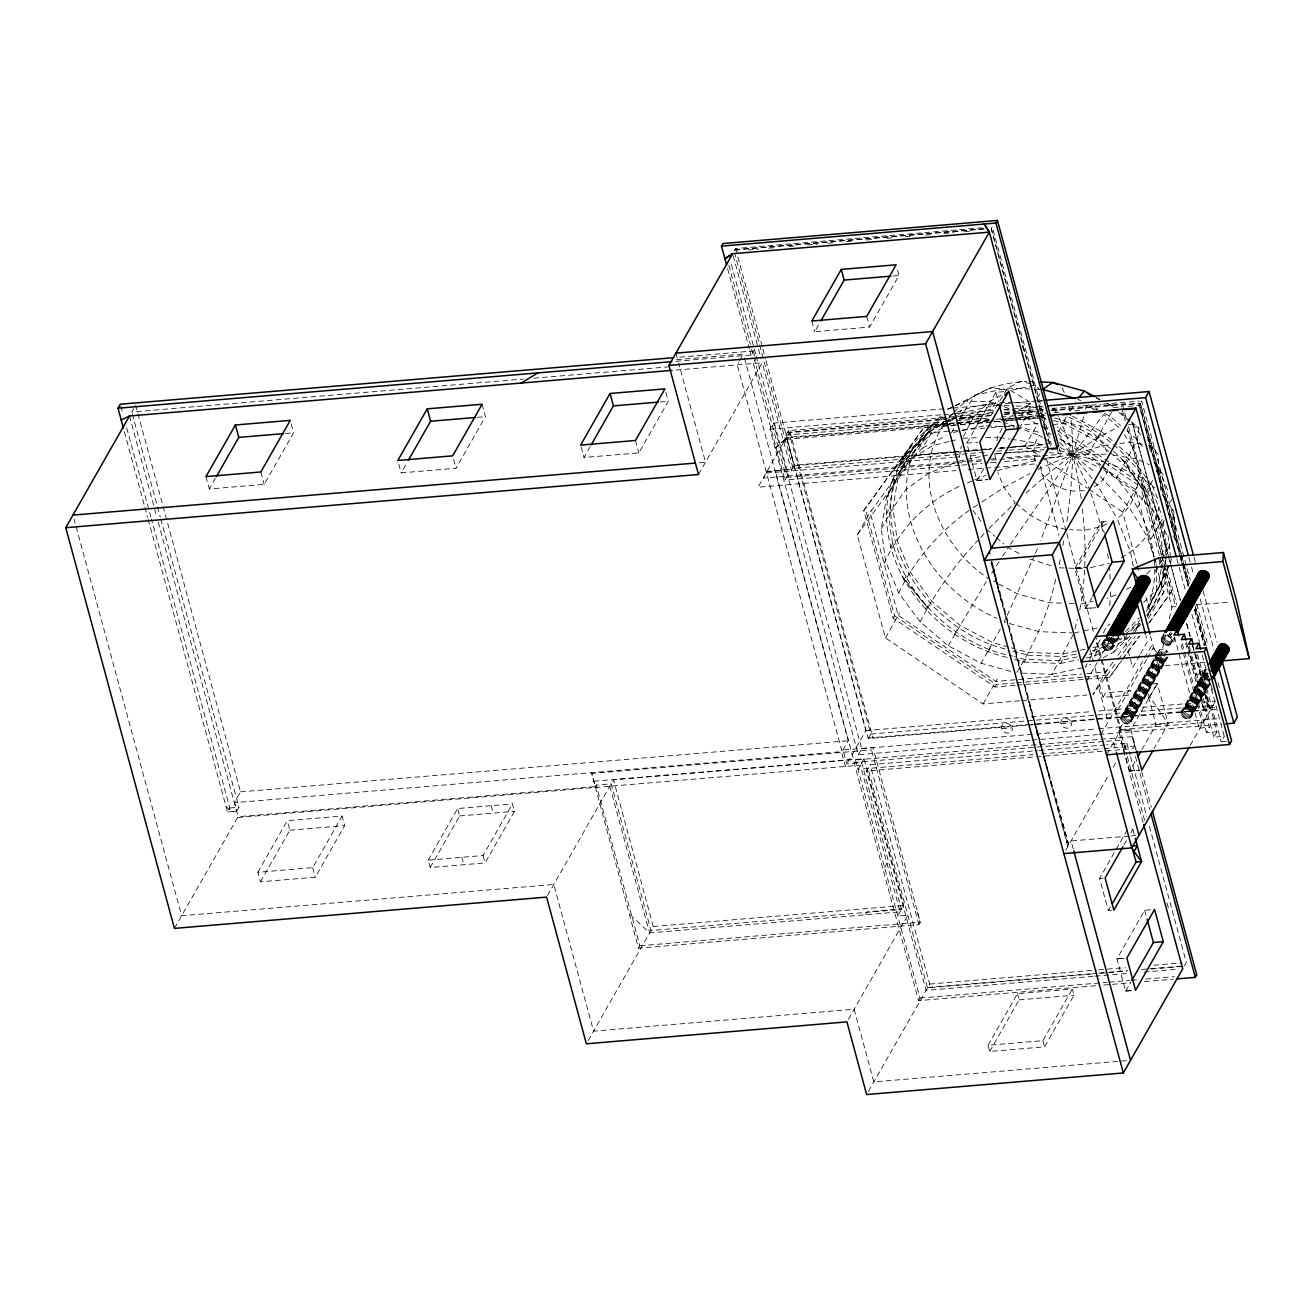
<?xml version="1.0" encoding="UTF-8"?>
<svg xmlns="http://www.w3.org/2000/svg" width="1315" height="1315" viewBox="0 0 1315 1315"><rect width="100%" height="100%" fill="white"/><g stroke="black" fill="none" stroke-linecap="round" stroke-linejoin="round"><path stroke-width="0.75" stroke-dasharray="5 3.75" d="M1079.796 609.716C1086.354 575.921 1086.371 540.909 1082.097 506.801M1066.925 521.365C1071.544 487.125 1074.881 452.196 1070.755 417.759M1131.59 421.934L1138.987 428.246L1137.491 439.818L1116.419 478.233C1148.077 513.047 1167.046 566.469 1145.71 611.097M1109.778 605.64L1110.731 591.52M1010.561 671.324L981.072 663.237L948.23 645.797L920.138 621.831L898.753 592.983L885.505 561.193L881.313 528.663L886.442 497.58L912.265 449.549L924.823 431.764L942.28 414.373M1007.06 657.369C932.368 640.323 868.59 560.7 891.258 482.753C900.643 460.513 912.857 440.13 932.253 425.205C961.462 405.365 997.214 399.382 1031.831 403.853L1027.919 410.724L1017.826 410.329M1005.268 648.936C922.949 628.965 856.739 524.817 909.618 447.757M959.391 457.324L961.298 445.834M996.918 440.887L997.526 437.254L1004.956 422.789L1014.424 426.274M1118.67 636.986C1116.517 642.41 1111.093 655.363 1103.614 648.311C1100.047 644.909 1103.943 640.98 1105.734 637.956M1167.983 656.941L1130.801 722.132C1126.708 727.474 1116.994 719.667 1122.435 714.982L1159.6 649.807L1163.43 648.985L1168.049 652.125L1165.945 649.955M1158.975 506.144C1155.852 529.024 1139.234 549.571 1118.243 558.842M1122.435 714.982C1126.676 711.859 1133.842 717.382 1130.801 722.132M1161.096 569.428L1157.89 588.857L1146.417 611.212M1161.424 567.488L1162.707 559.713M1165.353 560.617L1161.819 581.986L1147.699 609.503L1168.838 565.845M1165.665 558.678L1166.947 550.903L1170.153 543.884M1167.736 565.286L1164.778 583.17L1147.403 616.456L1160.866 590.04L1166.109 558.25M1171.139 527.644L1173.785 511.716L1162.23 494.325M1171.32 558.415L1170.695 562.245L1169.43 543.358M1174.492 539.265L1175.742 531.605L1173.785 511.716M1157.989 652.963L1159.6 649.807M1174.87 637.282C1173.802 651.632 1154.225 643.824 1164.054 633.846M1162.049 637.364C1165.764 632.614 1174.657 638.433 1171.303 643.66M1210.293 683.586L1191.193 717.053C1187.478 721.803 1178.602 716.001 1181.955 710.774L1206.069 668.497M1181.955 710.774C1185.67 706.024 1194.562 711.826 1191.193 717.053M1060.169 559.713L1058.624 567.768L1066.695 568.08M1062.849 545.626L1063.999 539.577M1204.951 662.333L1158.663 666.228L1160.422 658.322M1160.866 656.349L1165.731 634.619M1169.282 618.806L1171.928 606.955L1160.767 565.795M1083.691 416.74L1072.711 454.596L1040.625 540.679M1085.516 409.113L1086.437 405.316L1093.357 408.981M1074.963 629.096L1077.38 619.414M1055.567 579.405C1048.433 612.79 1034.478 644.087 1016.462 672.951M1034.708 555.16L1004.15 622.077L1039.014 631.644L1072.054 632.91M1035.447 553.352L1037.667 547.928M1111.422 412.433L1088.343 454.267L1100.819 464.918M1169.068 565.828L1161.819 581.986L1150.115 602.5M1173.342 536.882L1175.742 531.605L1172.914 509.562M1166.783 509.809L1171.616 499.552M1100.162 639.764L1088.113 662.053M1103.449 632.86L1106.72 625.956L1110.255 624.099M1152.532 480.468L1137.804 507.08M1156.838 471.74L1158.564 468.239L1158.153 454.086L1148.291 445.21M1073.139 634.718L1051.984 674.299L1018.435 673.017M943.792 424.449C909.027 476.688 939.88 546.58 988.288 578.37M963.435 436.481L972.985 417.858L989.357 401.552L1003.477 394.106M1042.598 437.385L1039.047 435.347C1032.571 444.717 1032.456 457.324 1037.831 467.22M1112.095 648.624C1115.12 643.873 1107.97 638.367 1103.712 641.49M1161.046 555.423L1168.262 541.336M1000.353 628.965L981.072 663.237M133.703 408.587L131.747 412.006L523.518 379.049M291.223 423.923L293.623 432.783L264.183 484.38L209.332 488.999L215.413 478.315M482.095 404.247L485.449 416.641L456.026 468.255L401.157 472.858L407.255 462.19M160.792 519.08L238.919 807.229L236.634 811.223L227.511 811.996L229.78 807.985L151.422 519.014M163.06 506.308L240.497 791.86L234.317 802.676L842.093 751.572L737.238 364.896L738.767 362.233M174.402 928.39L238.114 816.681L157.438 519.113M257.822 872.272L287.262 820.675L342.114 816.056L344.694 825.606L315.271 877.22L260.403 881.823L257.822 872.272L312.674 867.653L342.114 816.056M260.403 881.823L289.842 830.225L287.262 820.675M665.867 392.412L668.283 401.272L638.843 452.886L583.991 457.488L590.073 446.821M982.108 227.791L735.595 248.519L734.132 251.116L738.192 250.77M428.18 860.125L457.62 808.528L512.472 803.909L514.494 811.339L485.054 862.936L430.202 867.555L428.18 860.125L483.032 855.523L512.472 803.909M430.202 867.555L459.625 815.941L457.62 808.528M739.523 360.885L743.419 354.08L675.877 359.751M675.877 361.313L751.013 354.984L753.281 350.99L677.735 357.335M754.81 360.951L755.615 359.537M698.512 474.501L762.223 362.792L674.069 370.205M897.57 270.134L899.016 275.476L869.593 327.073L814.725 331.692L819.804 322.783M1029.711 740.312L858.251 754.728L769.982 429.216L773.45 423.134L951.041 408.192M594.857 787.488L596.237 785.055L611.196 783.806L650.974 930.51L901.515 909.438L861.736 762.733L846.794 763.999L842.997 749.994L872.913 747.479L920.286 922.177L918.906 924.609L638.433 948.197L591.536 772.628L595.333 786.633L238.114 816.681M1026.144 725.255L868.229 738.537L785.943 435.117L788.523 430.613L992.644 413.452M951.205 451.949L794.342 465.148L792.024 469.192L767.039 471.296L763.67 478.101L965.9 461.105M783.789 442.826L789.986 431.978L990.359 415.129M547.484 895.515L613.48 779.811L864.021 758.739L903.8 905.443L897.767 916.029L907.794 915.191L847.83 1020.309M959.769 465.313L784.907 480.008L786.386 477.427L750.881 346.453M766.037 360.77L794.507 465.757L791.548 470.934L762.223 362.792M1015.114 685.296L994.995 687.038L893.115 618.066L863.741 510.68L925.481 425.337L947.622 423.43M1019.7 700.813L983.045 703.952L885.422 637.874L857.265 534.958L871.5 509.99M891.258 482.753L895.186 475.882M863.741 510.68L925.481 425.337M886.442 497.58L912.265 449.549L934.406 427.49L942.198 416.378M905.706 454.628L928.341 432.076L932.253 425.205M857.265 534.958L915.109 455.483L929.343 430.531M900.578 470.063L922.719 448.004L934.406 427.49L943.365 422.772M638.433 948.197L639.813 945.764L596.237 785.055M886.014 514.543L889.926 507.672M588.167 1040.642L653.259 926.5L613.48 779.811M881.313 528.663L893 508.149L905.854 489.492L928.341 473.416L954.953 462.683M958.619 414.915L961.561 409.754M951.37 432.898L955.265 426.076M890.304 547.813L894.216 540.942M884.124 563.625C899.723 528.712 926.779 500.818 961.857 485.186M977.061 480.402L988.075 479.597L976.979 480.55L966.837 443.139L995.817 392.33L1006.895 391.393M995.521 402.472L991.609 409.343L957.649 416.625L949.019 421.178M903.832 580.31L907.761 573.439M898.753 592.983C915.109 558.76 940.62 530.323 971.654 508.675M893.115 618.066L894.496 615.65L865.122 508.264M885.422 637.874L899.657 612.922M976.979 480.55L985.034 466.43M1037.699 408.225L1031.798 406.614L1020.095 427.112L1039.754 432.52M744.471 357.992L848.257 740.756L841.616 752.41L845.414 766.415L865.845 730.598L786.518 438.059L954.18 423.956M925.711 609.815L929.639 602.944M920.138 621.831C936.05 591.668 955.463 563.412 979.346 538.969M1006.715 447.593L1025.043 446.015L1037.897 423.479L1021.607 424.893M858.251 754.728L861.72 748.646L773.45 423.134M1095.609 985.724L918.56 1000.616L853.994 762.486L855.44 759.938L1132.182 736.663L1135.798 749.994M868.229 738.537L870.793 734.033L788.523 430.613M864.021 758.739L857.988 769.324L1033.031 754.613M918.906 924.609L871.533 749.895L872.913 747.479M1054.581 418.038L1064.098 420.652L1068.027 413.781M1050.208 445.884L1051.195 444.174L992.283 226.936L991.247 228.761L1049.452 443.402M1058.411 431.731L1067.188 416.329M1093.094 976.338L926.056 990.376L866.569 771.017L870.168 764.705L1037.223 750.668M954.427 634.307L958.339 627.436M948.23 645.797L986.217 581.69M1047.2 457.949L1059.397 456.93L1060.876 454.332L1059.068 447.675M1165.6 554.338C1164.432 507.031 1135.256 465.296 1097.696 438.487L1101.608 431.616L1071.561 415.655M1121.498 406.91L1122.632 404.938L1140.22 403.458L1184.289 565.943M988.009 652.141L991.937 645.27M1180.229 557.133L1139.102 405.431L1140.22 403.458M1181.182 553.812L1140.352 403.228L1141.667 400.927L1190.289 580.211M884.633 867.637L888.398 861.046M983.045 703.952L997.28 679M994.995 687.038L996.375 684.605L1014.49 683.044M865.451 914.78L867.16 911.772L901.843 908.862M1126.413 462.979L1130.325 456.108L1118.243 445.801M1095.724 607.711L1085.763 608.549L1074.848 568.294L1101.296 521.923L1109.334 521.25M1103.482 521.743L1077.067 568.047L1086.798 567.291L1074.848 568.294M1014.67 659.472L1024.204 662.086L1028.116 655.215L1064.427 656.58L1076.426 654.015M1136.752 563.56L1122.681 512.11L1136.916 487.142M1159.37 555.177L1140.68 486.829L1142.077 484.413L1057.178 426.948M1148.274 492.484L1152.203 485.613L1130.325 456.108M1085.763 608.549L1091.96 597.7M1024.204 662.086L1060.515 663.45L1064.427 656.58M1151.052 538.871L1162.756 518.357L1166.947 550.903L1164.005 556.064M1161.819 524.981L1165.748 518.11M1087.143 663.763L1085.187 667.165L1090.562 664.338M1086.486 657.894L1094.475 656.169L1098.403 649.298L1120.807 637.496M1102.299 643.429L1105.866 637.068M1102.101 644.646L1106.112 637.611M1104.847 640.882L1106.852 637.364M1102.266 645.928L1107.279 637.118M1106.145 640.602L1108.167 637.085M1102.775 647.177L1107.805 638.367M1107.542 640.668L1109.548 637.134M1103.614 648.311L1109.646 637.742M1108.939 641.046L1110.945 637.528M1104.715 649.248L1111.75 636.92M1086.584 681.219L1097.154 662.661M1098.124 660.985L1111.06 638.301M1110.222 641.736L1112.227 638.202M1106.014 649.939L1113.049 637.611M1111.323 642.673L1114.347 637.38M1107.394 650.317L1114.43 637.989M1112.161 643.808L1115.186 638.515M1108.792 650.366L1115.827 638.038M1112.687 645.057L1116.698 638.005M1110.107 650.087L1117.142 637.759M1155.26 571.417L1158.17 566.305M1159.14 564.595L1163.035 557.774M1111.224 649.495L1118.26 637.167M1103.104 657.73L1113.854 652.059L1121.629 638.433L1092.962 653.539L1089.067 654.377M918.56 1000.616L920.007 998.069L855.44 759.938M1107.23 669.532L1092.995 694.501L1117.092 661.379M1094.475 656.169L1123.783 640.734L1127.695 633.846M868.442 1091.384L929.656 984.064L870.168 764.705M1138.905 624.888L1135.996 630L1139.53 623.129L1136.226 628.323M1017.136 685.131L1109.712 677.159L1120.742 661.461M1160.866 590.04L1164.778 583.17M1103.022 697.377L1105.619 692.824L1130.818 690.704L1128.221 695.257L1103.022 697.377L1093.916 663.779M1148.406 618.346L1165.057 590.073M1149.54 622.422L1171.435 591.816L1161.819 556.656M1139.579 655.445L1132.659 667.593L1123.848 635.112M1140.565 653.703L1147.502 641.556L1145.94 635.835M1101 734.378L1143.59 659.703M1144.592 657.944L1152.598 643.906M1146.516 659.555L1116.501 712.188L1115.58 708.834M1147.518 657.796L1153.518 647.276M1161.49 638.449L1163.512 634.931M1161.293 639.665L1164.317 634.389M1161.457 640.947L1165.485 633.896M1161.983 642.197L1165.994 635.145M1121.005 716.922L1155.162 657.04M1155.721 655.955L1158.745 650.662M1162.822 643.331L1167.851 634.52M1120.807 718.154L1154.965 658.256M1168.131 636.065L1170.153 632.548M1123.552 714.39L1155.704 658.01M1156.707 656.251L1160.734 649.216M1120.972 719.42L1156.132 657.763M1163.923 644.268L1169.956 633.698M1124.851 714.111L1157.019 657.73M1158.022 655.971L1162.033 648.936M1121.481 720.669L1157.66 657.253M1169.43 636.756L1171.435 633.222M1165.205 644.958L1172.24 632.63M1126.248 714.16L1158.4 657.796M1159.419 656.021L1163.43 648.985M1122.32 721.803L1159.501 656.629M1166.602 645.336L1171.632 636.526M1127.645 714.538L1159.797 658.174M1160.8 656.415L1164.827 649.363M1167.999 645.386L1172.01 638.35M1128.928 715.229L1162.098 657.089M1163.101 655.33L1166.109 650.054M1106.556 754.843L1120.972 729.562L1095.757 636.542M1169.298 645.106L1173.325 638.071M1124.72 723.431L1161.901 658.256L1167.112 657.812L1129.93 723.003M1172.06 641.358L1174.065 637.824M1170.432 644.514L1174.443 637.479M1130.029 716.165L1163.2 658.042M1164.202 656.267L1167.21 650.991M1126.117 723.809L1163.282 658.634M1130.867 717.3L1165.041 657.401M1127.497 723.875L1164.679 658.684M1131.393 718.549L1166.569 656.892M1128.812 723.595L1165.994 658.404M1131.557 719.831L1166.734 658.174M1143.097 822.615L1120.709 740.049L1122.122 737.567M1029.842 705.333L1068.635 844.427L1067.928 845.693L991.148 562.623M1065.824 850.115L1109.104 774.256M1113.098 767.237L1116.106 761.96M1123.257 749.435L1126.856 743.123L1106.49 744.832M1132.182 736.663L1134.697 746.115L1133.283 748.597L866.569 771.017M1129.733 770.919L1139.776 770.245L1129.618 771.116L1135.815 760.267M1141.897 749.616L1156.066 724.762L1145.151 684.507L1157.315 683.471L1168.23 723.743L1153.995 748.695M988.025 1045.261L1017.465 993.663L1072.317 989.044L1074.01 995.258L1044.57 1046.855L989.718 1051.474L988.025 1045.261L1042.894 1040.658L1072.317 989.044M1181.396 711.859L1206.529 667.806M1181.199 713.075L1206.94 667.626M1183.944 709.311L1206.052 670.551M1181.363 714.357L1206.48 670.305M989.718 1051.474L1019.141 999.86L1017.465 993.663M1185.259 709.032L1206.348 672.031M1181.889 715.59L1207.006 671.554M1186.656 709.081L1207.745 672.096M1182.727 716.724L1207.844 672.688M1188.037 709.459L1208.14 674.233M1183.829 717.678L1207.943 675.384M1189.335 710.149L1208.419 676.683M1185.111 718.352L1208.222 677.833M1190.437 711.086L1208.518 679.378M1186.508 718.746L1209.619 678.228M1191.275 712.22L1209.356 680.513M1187.905 718.795L1210.014 680.036M1191.784 713.47L1209.882 681.762M1189.204 718.516L1209.307 683.274M1191.949 714.752L1210.047 683.044M1190.338 717.924L1209.422 684.441M1127.3 829.814L1099.57 878.436L1108.315 910.654L1111.997 910.342M1123.93 844.97L1126.906 839.759M1130.867 832.822L1132.84 829.354L1129.141 829.65M1194.793 653.358L1209.553 707.799L1208.337 709.936L1199.313 669.812L1207.236 669.154M1190.256 656.004L1209.57 727.261L1199.149 728.132L1202.222 722.724L1180.755 643.561M1190.305 745.293L1214.452 702.966M1195.993 654.607L1216.917 731.798L1206.48 732.669L1209.57 727.261M1110.353 907.087L1108.315 910.654L1112.03 910.309M1202.255 655.182L1224.265 736.318L1213.827 737.205L1216.917 731.798M1226.385 741.298L1221.175 741.726L1224.265 736.318M1131.623 990.639L1125.689 991.132L1116.945 958.914L1144.675 910.292L1150.609 909.783M1125.689 991.132L1130.736 982.289M1184.388 965.884L1186.344 962.481L1148.833 824.143M1148.817 698.018L1157.315 683.471L1130.867 729.841L1136.078 749.008M1070.262 411.135L1075.407 402.489M1037.19 398.034L1041.513 391.163M991.609 573.258L1001.57 557.922M1002.671 556.229L1008.211 547.697L1020.341 554.141M1010.38 544.459L1072.711 454.596L1103.729 414.488L1118.49 427.079C1083.987 443.319 1054.285 467.926 1025.979 493.125M1113.065 662.02L1105.833 671.965L1083.445 673.888M1117.898 655.412L1132.347 635.539M1133.546 633.879L1140.779 623.951M1146.812 615.667L1163.676 592.49L1154.471 558.842M1118.292 659.736L1135.157 636.542M1121.958 659.801L1138.856 636.591M1148.505 623.326L1171.435 591.816M1109.712 677.159L1121.777 660.574M1122.977 658.914L1139.875 635.687M980.694 537.473L987.45 529.994L994.863 536.323M900.167 465.395L930.494 434.361L944.811 426.816M891.307 472.808L927.963 432.947L950.351 431.024M900.956 463.883L908.353 456.437C853.665 536.438 927.634 640.356 1012.451 656.07M900.233 460.546L927.963 432.947L870.119 512.423L898.277 615.338L995.899 681.433L1081.407 674.069M952.685 413.863L945.6 420.915L924.823 431.764L910.917 458.869L898.145 477.066L893 508.149L897.208 540.695L910.457 572.469L931.842 601.333L959.917 625.283L992.776 642.723L1008.506 647.046M954.098 412.45C972.032 391.952 1000.205 382.303 1026.834 381.465M1006.238 421.49L1012.714 415.047M1133.251 566.19L1130.588 552.333L1117.142 518.521C1143.803 499.305 1144.642 458.623 1124.111 434.673M1146.598 574.096L1150.855 569.872M1143.688 602.385L1156.773 589.334L1156.575 570.02M1125.541 631.562L1139.382 617.771M1125.772 634.29L1139.612 620.516M1130.522 631.036L1139.02 622.57M1147.502 614.121L1150.346 611.294M1123.783 640.734L1127.925 636.591M1133.464 631.085L1137.804 626.745M1113.854 652.059L1133.234 632.762M988.913 528.564L1015.246 502.626L1003.986 487.438L997.806 472.578M775.209 448.497L786.518 438.059L775.012 447.807M973.347 507.557L980.168 503.086M981.861 501.968L1003.986 487.438L1029.908 473.581M953.704 406.302L946.652 410.033L953.474 406.795M955.463 405.382L991.116 387.629L1010.528 390.391L1035.069 385.131L1039.294 389.437M945.156 421.836L963.073 412.384L996.277 405.267L1002.211 405.497M928.341 432.076L947.293 422.082M946.603 425.879L953.769 422.099M922.719 448.004L945.995 435.725M1048.236 427.671L1045.096 429.315L1050.915 434.64M1094.211 486.747C1103.104 482.474 1108.216 472.693 1108.66 463.061L1138.921 476.096L1154.817 487.98M1107.082 523.814L1102.069 526.477L1084.596 530.224L1069.654 529.649M1116.139 594.807L1107.033 598.374M1126.413 589.399L1131.541 586.687M1113.016 638.17L1096.891 646.668L1092.979 647.506M955.183 405.99L965.44 401.157L989.357 401.552L1002.063 406.039M967.413 482.917L972.968 480.632M974.809 479.86L985.921 475.29M997.033 470.721L1038.916 459.675M948.74 441.626L932.943 445.571L910.917 458.869C891.57 524.488 937.102 592.835 996.951 618.264M950.712 441.133L958.602 439.161M1128.484 424.811L1132.494 423.89L1138.987 428.246M1037.502 401.995L1041.381 401.157M992.365 412.137L959.145 419.255L974.875 395.141L1007.602 388.122L1032.867 389.076M953.326 432.471L984.59 425.764L1007.602 388.122L1020.867 381.235L1031.519 384.161M1052.937 425.189C1075.013 417.891 1100.984 431.978 1107.526 454.168L1072.711 454.596L1049.354 452.656M1084.07 490.396C1066.383 493.996 1047.71 484.117 1038.554 468.945L1072.711 454.596L1103.893 445.473L1111.849 444.486M1090.53 567.554L1109.416 563.494M1081.242 603.897L1093.159 601.349M1073.993 632.975L1081.703 631.332M1083.626 630.904L1097.105 628.028M1085.171 649.183L1063.671 653.785L1028.166 652.437L1010.462 647.588M1092.403 650.58L1098.403 649.298M1077.347 656.892L1059.759 660.656L1024.237 659.325L1014.407 656.612M1060.515 663.45L1078.497 659.604M1051.984 674.299L1083.248 667.593M958.766 461.154L964.766 459.888M966.772 459.477L980.793 456.535M982.798 456.124L988.814 454.859M1040.905 459.362L1072.711 454.596L1106.671 462.584M1119.805 443.5L1129.749 442.267L1146.433 444.914M947.556 420.701L957.336 419.6M959.293 419.386L972.985 417.858L988.979 420.323M949.627 423.249L993.91 419.436M995.915 419.271L1003.97 418.581M1005.975 418.4L1018.057 417.365M1020.062 417.184L1040.198 415.458M924.1 427.753L948.246 425.682M950.252 425.501L958.306 424.811M960.328 424.646L992.513 421.868M994.534 421.688L1004.594 420.833M1006.616 420.652L1038.801 417.874M952.389 430.843L960.542 430.153M962.564 429.972L989.028 427.687M991.066 427.523L1019.569 425.057M915.109 455.483L951.748 452.327M953.786 452.163L961.939 451.456M963.961 451.275L990.425 449.007M998.578 448.3L1004.676 447.774M1016.495 682.88L1082.919 677.159M1084.924 676.978L1111.093 674.727M1021.739 700.632L1086.88 695.027M734.937 249.686L985.987 228.563M734.773 249.982L985.247 228.925M748.383 249.916L758.574 249.061M768.749 248.206L776.902 247.516M789.131 246.497L795.246 245.971M807.459 244.952L817.651 244.097M827.842 243.242L835.978 242.552M846.17 241.697L854.323 241.007M866.536 239.988L874.689 239.297M886.918 238.262L895.055 237.588M905.246 236.733L913.399 236.042M925.612 235.007L933.765 234.333M943.956 233.478L954.148 232.624M964.322 231.752L970.437 231.243M892.934 275.986L899.016 275.476M533.709 378.194L668.201 366.885M285.487 433.457L293.623 432.783M477.329 417.332L485.449 416.641M660.146 401.963L668.283 401.272M953.079 408.028L1042.894 400.467M769.982 429.216L941.441 414.8M943.48 414.62L951.649 413.946M953.687 413.765L994.518 410.329M1004.726 409.475L1033.311 407.075M1035.349 406.91L1043.518 406.22M1004.907 412.417L1011.021 411.907M1013.06 411.743L1033.475 410.017M1035.513 409.853L1043.683 409.162M1051.852 408.472L1080.42 406.072M1082.475 405.908L1100.836 404.363M1102.891 404.182L1139.628 401.091M1004.676 413.929L1035.349 411.348M1037.387 411.168L1043.535 410.658M1051.704 409.968L1125.311 403.787L1126.067 406.532M787.225 432.898L946.751 419.485M948.805 419.321L956.975 418.63M959.03 418.449L991.757 415.704M1004.019 414.669L1016.298 413.633M1018.336 413.469L1038.801 411.743M1051.063 410.707L1140.352 403.228M785.943 435.117L943.858 421.852M945.912 421.671L954.065 420.981M956.12 420.816L988.781 418.071M1001.027 417.036L1045.951 413.255M1054.12 412.581L1060.252 412.055M1074.536 410.855L1080.667 410.346M1092.913 409.31L1099.044 408.801M1113.328 407.601L1119.459 407.075M1127.925 406.368L1139.102 405.431M988.617 420.438L786.354 437.451L757.95 487.24L955.939 470.589M1000.863 419.419L1035.595 416.493M1037.65 416.313L1045.82 415.639M956.219 423.792L986.891 421.211M1001.208 420.011L1013.47 418.975M1015.525 418.811L1035.973 417.085M1038.012 416.921L1046.198 416.23M785.745 439.407L991.905 422M993.943 421.819L1045.425 417.578M699.366 462.732L705.514 462.222L678.573 362.874M966.837 443.139L977.916 442.218M953.243 451.785L961.397 451.094M963.435 450.93L991.954 448.53M1000.09 447.84L1004.167 447.495M1012.32 446.804L1042.877 444.24M1044.915 444.076L1051.03 443.549M794.507 465.757L955.446 452.212M957.484 452.048L965.637 451.357M967.676 451.193L992.118 449.138M1000.255 448.448L1008.408 447.757M1010.446 447.593L1043.042 444.848M984.524 452.245L793.027 468.337L734.658 253.088M996.754 451.209L1006.928 450.355M1008.967 450.19L1049.715 446.755M767.204 471.904L792.024 469.192M766.563 473.038L952.487 457.406M954.526 457.226L962.679 456.552M970.815 455.861L978.968 455.171M995.274 453.806L1003.411 453.116M1005.449 452.952L1044.159 449.697M967.939 460.924L982.19 459.724M990.343 459.05L998.496 458.36M1006.632 457.669L1041.266 454.76M786.386 477.427L955.15 463.225M957.172 463.061L965.309 462.37M967.347 462.206L981.582 461.006M991.74 460.151L997.838 459.642M999.877 459.461L1040.543 456.042M1042.565 455.878L1060.876 454.332M961.791 465.132L969.928 464.458M971.966 464.277L982.124 463.422M990.261 462.748L996.359 462.222M1004.496 461.549L1039.064 458.639M968.185 469.57L992.677 467.499M994.715 467.335L1035.53 463.899M1171.928 606.955L1175.972 606.61M1196.223 604.916L1230.643 602.023M1199.609 671.143L1211.263 670.157M1190.864 656.596L1195.697 674.431L1211.197 673.116M1213.646 678.935L1201.992 679.921L1208.649 709.41L1031.453 724.302M865.845 730.598L1023.267 717.365M1031.437 716.675L1090.743 711.694M1098.913 711.004L1215.455 701.207M870.793 734.033L1213.729 705.202M1209.553 707.799L1216.622 707.207M868.525 737.994L1029.415 724.466M1028.182 725.091L1215.783 709.311M240.497 791.86L848.257 740.756M1001.767 728.707L1012.188 727.82L1012.353 729.102A5.589 4.652 29.7 0 1 1008.293 733.145A5.589 4.652 29.7 0 1 1002.277 729.94L1001.767 728.707A5.589 4.652 29.7 0 1 1005.646 723.381A5.589 4.652 29.7 0 1 1012.188 727.82M1060.958 723.727L1071.396 722.839L1071.561 724.121A5.589 4.652 29.7 0 1 1067.501 728.165A5.589 4.652 29.7 0 1 1061.484 724.976L1060.958 723.727A5.589 4.652 29.7 0 1 1064.854 718.401A5.589 4.652 29.7 0 1 1071.396 722.839M861.72 748.646L1096.463 728.904M1098.502 728.74L1218.939 718.615M1156.066 724.762L1168.23 723.743L1147.633 693.663M591.06 773.483L871.533 749.895M1120.972 729.562L1202.222 722.724M1031.749 740.148L1097.072 734.658M1099.126 734.477L1221.602 724.187M229.78 807.985L238.919 807.229M593.854 781.192L853.55 759.347L775.702 472.266M853.994 762.486L1104.419 741.413M1106.457 741.249L1120.709 740.049M237.637 817.519L860.355 765.166L900.134 911.854L649.594 932.927L629.03 913.53M1039.261 750.487L1104.452 745.013M1041.184 753.922L1102.299 748.777M1104.337 748.613L1134.697 746.115M289.842 830.225L344.694 825.606M459.625 815.941L514.494 811.339M1128.993 836.077L1071.051 840.959L1073.188 848.849M1130.999 835.913L1138.987 835.239M1103.269 878.124L1099.57 878.436L1103.269 878.108M653.259 926.5L903.8 905.443M639.813 945.764L920.286 922.177M1116.945 958.914L1124.851 958.241L1116.994 958.816M929.656 984.064L1096.694 970.026M1098.732 969.845L1125.229 967.626M1153.748 965.226L1182.267 962.827M927.7 987.466L1096.792 973.264M1098.83 973.084L1106.983 972.393M1109.022 972.229L1127.35 970.684M1141.617 969.484L1147.732 968.974M1149.754 968.81L1182.349 966.065M1092.502 973.971L927.502 987.844L868.015 768.486M1100.655 973.281L1106.77 972.771M1108.808 972.59L1127.136 971.062M1151.595 969.007L1184.19 966.262M1095.132 976.157L1127.728 973.429M1144.034 972.048L1178.667 969.139M920.007 998.069L1107.23 982.338M1109.252 982.157L1129.601 980.448M1131.64 980.283L1137.754 979.774M1145.891 979.083L1174.377 976.683M1103.745 985.05L1130.193 982.815M1144.445 981.615L1172.931 979.231M1019.141 999.86L1074.01 995.258M1126.462 1060.663L873.85 1081.9L854.142 1009.246L593.575 1031.157L553.796 884.453L181.618 915.75L74.018 519.047M1085.878 608.352L1093.768 607.809M1125.804 990.935L1131.656 990.557M996.869 453.494L1007.126 452.902M1009.18 452.787L1033.787 451.374L1041.579 452.015M962.564 438.174L978.097 437.764M985.872 437.566L997.526 437.254M1028.823 381.547L1034.79 381.761M1034.823 389.158L1042.598 389.454M1004.183 405.562L1014.046 405.941M1016.018 406.006L1031.798 406.614M1003.707 409.803L1015.821 410.264M1004.2 412.581L1016.035 413.041M1018.007 413.107L1027.87 413.485L1039.672 416.724M986.562 425.846L1002.342 426.438M1004.315 426.52L1014.177 426.898M1068.717 568.146L1084.875 568.77M1061.369 603.141L1049.436 602.697L1017.728 593.986L993.482 581.115M1069.309 603.454L1077.264 603.749M1139.119 403.311L1180.032 553.894M999.499 437.55L1009.41 439.029M1011.399 439.325L1035.184 442.876L1044.57 445.801M990.968 420.636L1000.962 422.164M1113.361 455.122L1136.702 458.984L1149.178 464.639M1039.458 405.941L1043.272 406.976M1052.789 409.606L1060.4 411.694M1039.655 408.768L1043.6 409.853M1027.919 410.724L1039.343 413.863M1041.25 414.373L1045.063 415.425M1041.644 417.266L1045.573 418.351M1053.43 420.504L1063.26 423.2L1096.118 440.64L1108.594 451.292M1065.906 529.501L1047.299 524.389L1030.023 515.217L1016.725 503.875M1051.162 565.713L1029.004 558.744M1012.879 651.024L1028.116 655.215M1059.578 450.503L1072.711 454.596L1101.806 468.88M1003.887 406.68L1014.786 410.543M1016.314 426.981L1039.047 435.347M1103.63 469.767L1136.209 492.451L1157.381 515.71L1168.262 537.736M1096.513 397.59L1099.981 399.431M1106.901 403.097L1113.821 406.779L1106.54 403.426M1096.135 397.903L1099.603 399.744M1077.462 399.037L1081.062 400.943M1088.245 404.757L1097.236 409.524M1104.436 413.337L1109.827 416.214L1120.577 425.386M1068.914 417.25C1111.997 435.627 1148.077 471.197 1161.967 516.499M1064.098 420.652L1097.696 438.487M1060.679 439.588L1088.343 454.267M1161.901 658.256L1160.603 657.566L1118.703 730.861L1129.618 771.116M1044.373 438.388L1051.458 442.448M1060.317 447.511L1072.711 454.596L1094.195 471.723M1010.528 390.391L1031.667 403.228L1016.594 411.184L1038.39 425.057M1041.891 416.608L1046.987 420.06M1040.51 419.025L1047.299 423.627M1057.49 430.531L1103.334 461.549M1105.027 462.699L1140.68 486.829M1041.266 425.764L1047.989 430.317M1059.775 438.306L1100.178 465.641M1101.871 466.776L1135.535 489.575L1153.929 556.87M1025.043 446.015L1040.198 456.272M1041.875 457.423L1087.324 488.177M1089.017 489.312L1122.681 512.11M894.496 615.65L996.375 684.605M1100.326 476.622L1128.78 506.916L1146.959 536.043L1153.962 556.705M226.065 806.703L231.999 811.618L236.766 811.026L234.629 802.15M1121.235 413.091L1130.111 420.668M1119.147 412.516L1129.519 421.359M1126.725 430.63L1137.491 439.818L1144.51 449.286M1101.608 431.616L1116.731 444.503M1110.156 452.623C1141.519 477.214 1161.424 515.842 1162.772 555.735M1102.381 466.25L1116.419 478.233M996.343 537.588L1003.756 543.917M1059.643 442.629L1072.711 454.596L1097.351 485.103L1117.142 518.521M1040.181 412.022L1045.852 417.874M1149.047 447.018L1158.088 468.699L1163.38 474.863M902.879 578.008L927.913 608.204L901.959 575.773M1147.37 439.555L1156.953 452.475M1132.494 423.89L1140.993 435.364M1153.88 461.927L1158.564 468.239L1168.542 492.188M972.87 510.319L981.385 521.792M1124.67 746.953L1125.804 748.514M1122.122 459.329L1145.595 493.454L1124.062 460.99M1058.427 433.358L1072.711 454.596L1089.51 489.229M1153.765 648.196L1158.663 655.495M1053.742 407.979L1058.345 416.461M1059.265 418.154C1071.215 443.467 1077.478 471.345 1081.275 498.993M1062.125 387.876L1064.575 393.152M1152.203 485.613L1158.975 501.87M1154.603 558.579L1156.526 564.217M1090.776 492.961L1103.219 532.312M1032.045 714.061L1068.651 844.427M1142.077 484.413L1161.293 554.716M1159.912 557.133L1161.507 562.984M1162.049 564.94L1170.054 594.232M1137.294 565.549L1139.464 573.455M1145.957 597.207L1150.822 615.026M1099.044 689.011L1108.068 721.984M1113.657 742.383L1115.827 750.29M1193.987 557.264L1196.124 565.154M1203.077 590.813L1216.983 642.098M1188.908 557.428L1191.045 565.319M1191.587 567.291L1193.724 575.181M1200.151 598.867L1214.057 650.152M1196.699 603.848L1207.91 645.221M1218.068 682.666L1220.205 690.539M1181.725 555.785L1183.336 561.735M1183.878 563.708L1189.253 583.531M1195.697 607.3L1206.447 646.931M1184.585 567.176L1189.122 583.778M1195.023 605.574L1205.97 646.06M1180.574 555.867L1182.185 561.817M1182.727 563.79L1188.629 585.586M1195.072 609.355L1204.754 645.024M1138.741 403.36L1179.571 553.894M1180.114 555.883L1181.725 561.817M1182.251 563.806L1188.694 587.575M1194.612 609.355L1204.277 645.007M1180.771 559.105L1188.25 586.687M1194.661 610.324L1204.277 645.797M1176.859 558.891L1185.44 590.517M1191.867 614.236L1199.379 641.901M1211.164 685.394L1213.301 693.301M1197.554 654.64L1221.175 741.726M1180.328 600.002L1132.149 422.148L1180.377 600.725M1186.755 623.721L1190.19 636.131M1192.639 645.451L1194.48 651.993M1186.656 623.655L1190.059 636.394M1192.541 645.386L1209.471 707.963M1189.138 646.158L1191.291 654.081M1191.834 656.053L1213.827 737.205M1122.632 404.938L1124.243 410.872M1124.769 412.861L1126.38 418.811M1128.533 426.734L1164.531 559.5M1165.074 561.472L1166.684 567.423M1167.227 569.395L1176.892 605.064M1188.185 646.684L1190.322 654.607M1186.492 642.147L1189.713 654.032M1122.04 408.883L1125.245 420.701M1127.382 428.575L1161.572 554.667M1162.098 556.639L1175.462 605.903M1185.604 643.331L1203.767 710.33L1195.697 674.431M1182.333 643.61L1206.48 732.669M1158.647 557.955L1160.241 563.839M1174.459 637.101L1199.149 728.132M1150.461 636.033L1154.751 651.813M1155.227 653.604L1158.663 666.228M1101.296 521.923L1104.403 533.43M1057.129 448.596L1059.397 456.93M1141.683 771.691L1151.315 807.18M1135.42 756.487L1149.869 809.728M991.313 228.646L1049.682 443.895M1022.314 345.714L1024.451 353.587M1043.683 424.482L1045.803 432.372M1126.856 743.123L1130.062 754.991M1130.604 756.963L1146.68 816.237M1046.411 458.376L1066.284 531.638M1066.827 533.627L1093.669 632.63M1096.348 642.525L1126.791 754.58M1127.3 756.487L1144.658 820.478M1167.046 903.06L1169.183 910.966M1040.313 466.151L1059.085 535.32M1090.168 649.939L1093.373 661.807M1132.84 829.354L1134.796 836.57M1144.675 910.292L1147.255 919.76M995.817 392.33L998.332 401.568M1048.696 773.417L991.74 561.341M991.05 562.886L1067.829 846.613M866.7 316.405L869.593 327.073M1042.894 1040.658L1044.57 1046.855M811.832 321.008L814.725 331.692M789.986 431.978L873.012 738.142M735.595 248.519L762.306 346.979M762.832 348.952L765.511 358.798M733.178 255.652L757.999 347.209M758.525 349.149L761.171 358.896M731.37 264.562L755.665 354.162M756.191 356.118L788.655 475.997M753.281 350.99L755.139 357.828M728.872 265.301L750.339 344.481M727.606 268.704L749.418 349.1M749.945 351.072L751.013 354.984M753.331 363.532L784.907 480.008M675.926 353.143L678.047 360.935M635.474 440.476L638.843 452.886M581.098 446.853L583.991 457.488M609.815 786.222L649.594 932.927M453.626 459.395L456.026 468.255M398.757 463.998L401.157 472.858M491.235 805.701L493.24 813.13M483.032 855.523L485.054 862.936M461.795 857.298L463.817 864.728M260.83 471.986L264.183 484.38M312.674 867.653L315.271 877.22M205.962 476.589L209.332 488.999M135.642 405.184L162.534 504.335M132.289 413.978L160.249 517.091M129.478 416L156.896 517.124M120.832 406.187L122.985 414.11M126.733 427.967L150.88 517.042M124.448 431.912L144.338 505.289M144.88 507.261L147.559 517.189M148.102 519.162L227.511 811.996M991.707 561.472L1001.109 599.262M991.691 561.653L1001.882 603.454M917.558 912.15L920.056 922.588M1107.477 553.746L1109.022 561.554M1068.799 406.056L1070.426 415.803M1168.016 535.731L1170.038 551.38M1158.088 468.699L1160.931 490.742M994.814 453.609L996.047 463.11M1109.515 565.499L1110.156 579.504M1130.867 729.841L1118.703 730.861L1130.867 729.841"/><path stroke-width="1.5" d="M1223.082 660.804L1249.25 658.601L1222.917 561.521L1223.427 552.514L1158.647 557.955L1132.33 569.132L1136.094 583.055C1137.081 570.168 1157.101 576.512 1147.272 584.912M1139.431 580.753L1140.023 577.17L1106.31 636.378M1177.467 632.186L1207.614 579.34C1214.748 572.567 1197.225 565.631 1198.639 575.773M1218.38 647.884C1219.432 639.057 1234.062 646.848 1227.503 652.733L1213.449 677.406M1133.514 852.745L1137.245 845.611L1131.705 846.071L1136.045 862.032L1112.326 903.619M1217.674 648.262L1219.136 645.583L1210.096 661.445M123.363 427.95L118.021 408.209L120.29 404.215L673.658 357.68M1143.639 824.604L1182.727 968.793L1123.322 1072.958L866.634 1094.54L846.926 1021.886L586.359 1043.798L546.58 897.093L174.402 928.39L65.75 527.71L129.478 416L672.031 370.37M235.401 424.992L205.962 476.589L260.83 471.986L290.253 420.373L235.401 424.992L238.771 437.385L216.433 476.54M427.244 408.85L397.804 460.464L452.656 455.845L482.095 404.247L427.244 408.85L430.597 421.26L408.275 460.414M610.061 393.481L580.622 445.095L635.474 440.476L664.913 388.878L610.061 393.481L613.415 405.891L591.093 445.029M726.554 264.792L721.491 246.135L722.971 243.538L997.444 220.46L1058.608 446.015M65.75 527.71L698.512 474.501L668.924 365.422L732.652 253.713L989.34 232.13L1048.236 449.352L1039.623 463.554M841.271 269.411L811.832 321.008L866.7 316.405L896.123 264.792L841.271 269.411L844.164 280.079L820.823 321.008M1123.322 1072.958L925.612 343.84L989.34 232.13L984.343 224.027M1051.803 449.056L1057.129 448.596L995.965 223.04L997.444 220.46M986.036 464.688L1005.959 429.742L999.334 405.332M1018.895 428.657L989.899 479.465L979.757 442.054L1008.736 391.245L1018.895 428.657L1005.959 429.742M1058.443 445.407L1056.964 447.988L1048.071 448.744L984.343 560.453L1052.296 554.749L1135.963 408.061L1049.896 415.293M1188.382 555.456L1145.579 397.64L1149.047 391.541L1044.948 400.302M1092.962 595.909L1112.211 562.179L1104.929 535.337M1124.161 561.176L1097.713 607.546L1086.798 567.291L1113.246 520.921L1124.161 561.176L1112.211 562.179M1106.737 636.197L1140.894 576.299M1107.115 635.835L1139.267 579.471M1107.855 635.605L1142.028 575.707M1111.307 630.066L1113.312 626.548M1109.17 635.326L1143.327 575.428M1110.55 635.375L1144.724 575.477M1111.948 635.753L1146.105 575.855M1113.246 636.444L1147.403 576.545M1115.35 635.622L1148.505 577.482M1117.191 634.997L1149.343 578.616M1117.717 636.246L1149.869 579.866M1125.18 623.672L1128.188 618.379M1130.193 614.861L1132.199 611.327M1134.22 607.809L1136.226 604.292M1118.884 635.753L1150.033 581.148M1119.69 635.211L1149.836 582.364M1165.074 632.088L1199.231 572.189L1197.702 574.704M1165.517 631.397L1198.672 573.274M1165.32 632.63L1200.102 571.318M1166.06 632.384L1201.22 570.726M1170.498 625.102L1172.52 621.568M1168.361 630.345L1202.535 570.447M1169.758 630.395L1203.932 570.496M1171.155 630.789L1205.313 570.891M1173.44 629.704L1206.611 571.565M1174.542 630.641L1207.712 572.518M1176.399 630.016L1208.551 573.636M1095.757 636.542L1177.007 629.704L1173.917 635.112L1184.355 634.241L1185.966 640.175M1176.909 631.266L1209.06 574.885M1177.073 632.548L1209.225 576.167M1177.32 633.074L1209.027 577.384M1184.355 634.241L1181.264 639.649L1191.686 638.778L1193.297 644.712M1191.686 638.778L1188.612 644.186L1199.033 643.298L1200.644 649.232M1199.033 643.298L1195.943 648.706L1206.381 647.835L1231.596 740.855L1229.525 744.504L1106.556 754.843M1137.837 756.717L1140.878 751.391M1229.525 744.504L1204.293 651.484L1206.381 647.835M1152.976 750.487L1141.782 770.097L1136.587 750.931M1209.537 662.53L1218.578 646.668M1208.945 664.108L1220.008 644.728M1210.079 663.516L1221.125 644.136M1210.375 664.995L1222.44 643.857M1210.77 666.804L1223.821 643.906M1211.148 668.94L1225.218 644.284M1211.427 671.39L1226.5 644.975M1212.545 672.343L1227.618 645.912M1213.383 673.461L1228.457 647.046M1212.89 676.485L1228.966 648.295M1213.318 676.239L1216.342 670.946M1218.348 667.428L1220.353 663.894M1222.358 660.377L1224.38 656.859M1213.055 677.751L1229.13 649.577M1213.301 678.293L1228.933 650.793M1122.944 846.712L1105.11 877.96L1113.854 910.194L1141.584 861.572L1135.289 838.378M1063.835 853.599L1131.788 847.896L1189.286 747.052M1225.679 723.842L1233.848 723.151L1237.316 717.07L1222.342 661.823M1131.722 980.563L1153.419 942.51L1147.255 919.76M1163.298 941.688L1135.568 990.31L1126.84 958.076L1154.57 909.454L1163.298 941.688L1153.419 942.51M1176.991 978.886L1195.319 977.341L1196.765 974.809L1152.384 811.125M1078.612 397.722L1084.398 391.147L1094.787 396.67M1004.841 395.108L1007.438 392.528M724.96 258.907L732.652 253.713L724.844 258.48M521.233 383.06L537.802 372.918M1206.48 579.931L1207.614 579.34M1226.385 653.325L1227.503 652.733M121.21 420.011L129.478 416M721.491 246.135L995.965 223.04M844.164 280.079L890.896 276.15M675.926 353.143L932.614 331.544L991.362 548.174L1059.298 542.454L1088.541 649.183M118.021 408.209L671.817 361.641M668.924 365.422L925.612 343.84M238.771 437.385L283.465 433.638M430.597 421.26L475.29 417.496M613.415 405.891L658.125 402.127M1047.595 405.875L1145.579 397.64M1050.274 415.885L1054.367 415.54M1062.553 414.85L1070.722 414.159M1076.87 413.65L1087.094 412.795M1093.225 412.269L1103.449 411.414M1109.581 410.888L1117.75 410.214M1123.881 409.688L1134.089 408.834M72.95 515.102L695.273 463.077M1132.33 569.132L1222.917 561.521M1204.293 651.484L1081.325 661.823L1132.905 571.285L1138.395 579.619M1136.045 862.032L1141.584 861.572L1132.708 849.769M1040.757 381.991L1052.69 382.451L1084.398 391.147M1075.522 398.494L1042.598 389.454L1052.69 382.451L1057.868 384.654M1087.472 393.3L1092.666 396.062M984.179 224.043L989.34 232.13M1116.369 752.262L1138.987 835.239M1223.427 552.514L1236.725 601.514L1249.25 658.601M1149.047 391.541L1193.445 555.292M1218.331 665.932L1233.848 723.151M1135.963 408.061L1176.317 556.903M1177.007 629.704L1178.618 635.638M1140.319 598.621L1149.935 634.06M1145.431 633.912L1137.656 605.262L1122.813 631.299L1123.848 635.112M1150.937 813.673L1195.319 977.341M1052.296 554.749L1131.788 847.896M1073.73 850.821L1130.538 1060.317M989.455 552.399L989.735 553.516"/></g></svg>
